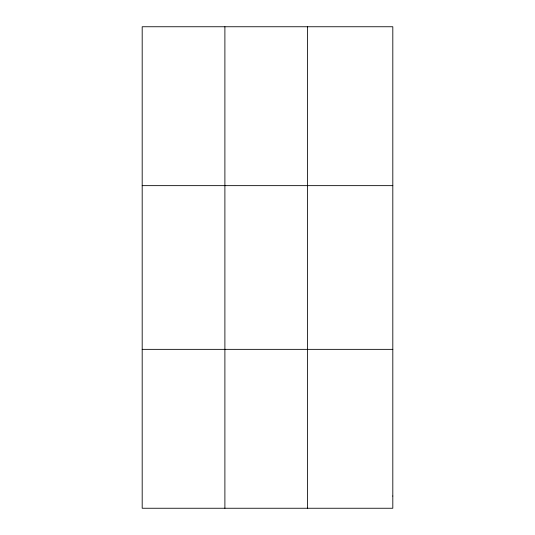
<?xml version="1.0" encoding="UTF-8"?>
<svg xmlns="http://www.w3.org/2000/svg" width="535" height="535" viewBox="0 0 535 535"><rect width="100%" height="100%" fill="white"/><g stroke="black" fill="none" stroke-linecap="round" stroke-linejoin="round"><path stroke-width="0.8" d="M224.894 508.25L224.894 26.75M307.598 508.25L307.598 26.75M142.19 185.645L392.81 185.645M142.19 349.355L392.81 349.355M392.81 496.025L392.81 508.25L142.19 508.25L142.19 26.75L392.81 26.75L392.81 496.025"/></g></svg>
